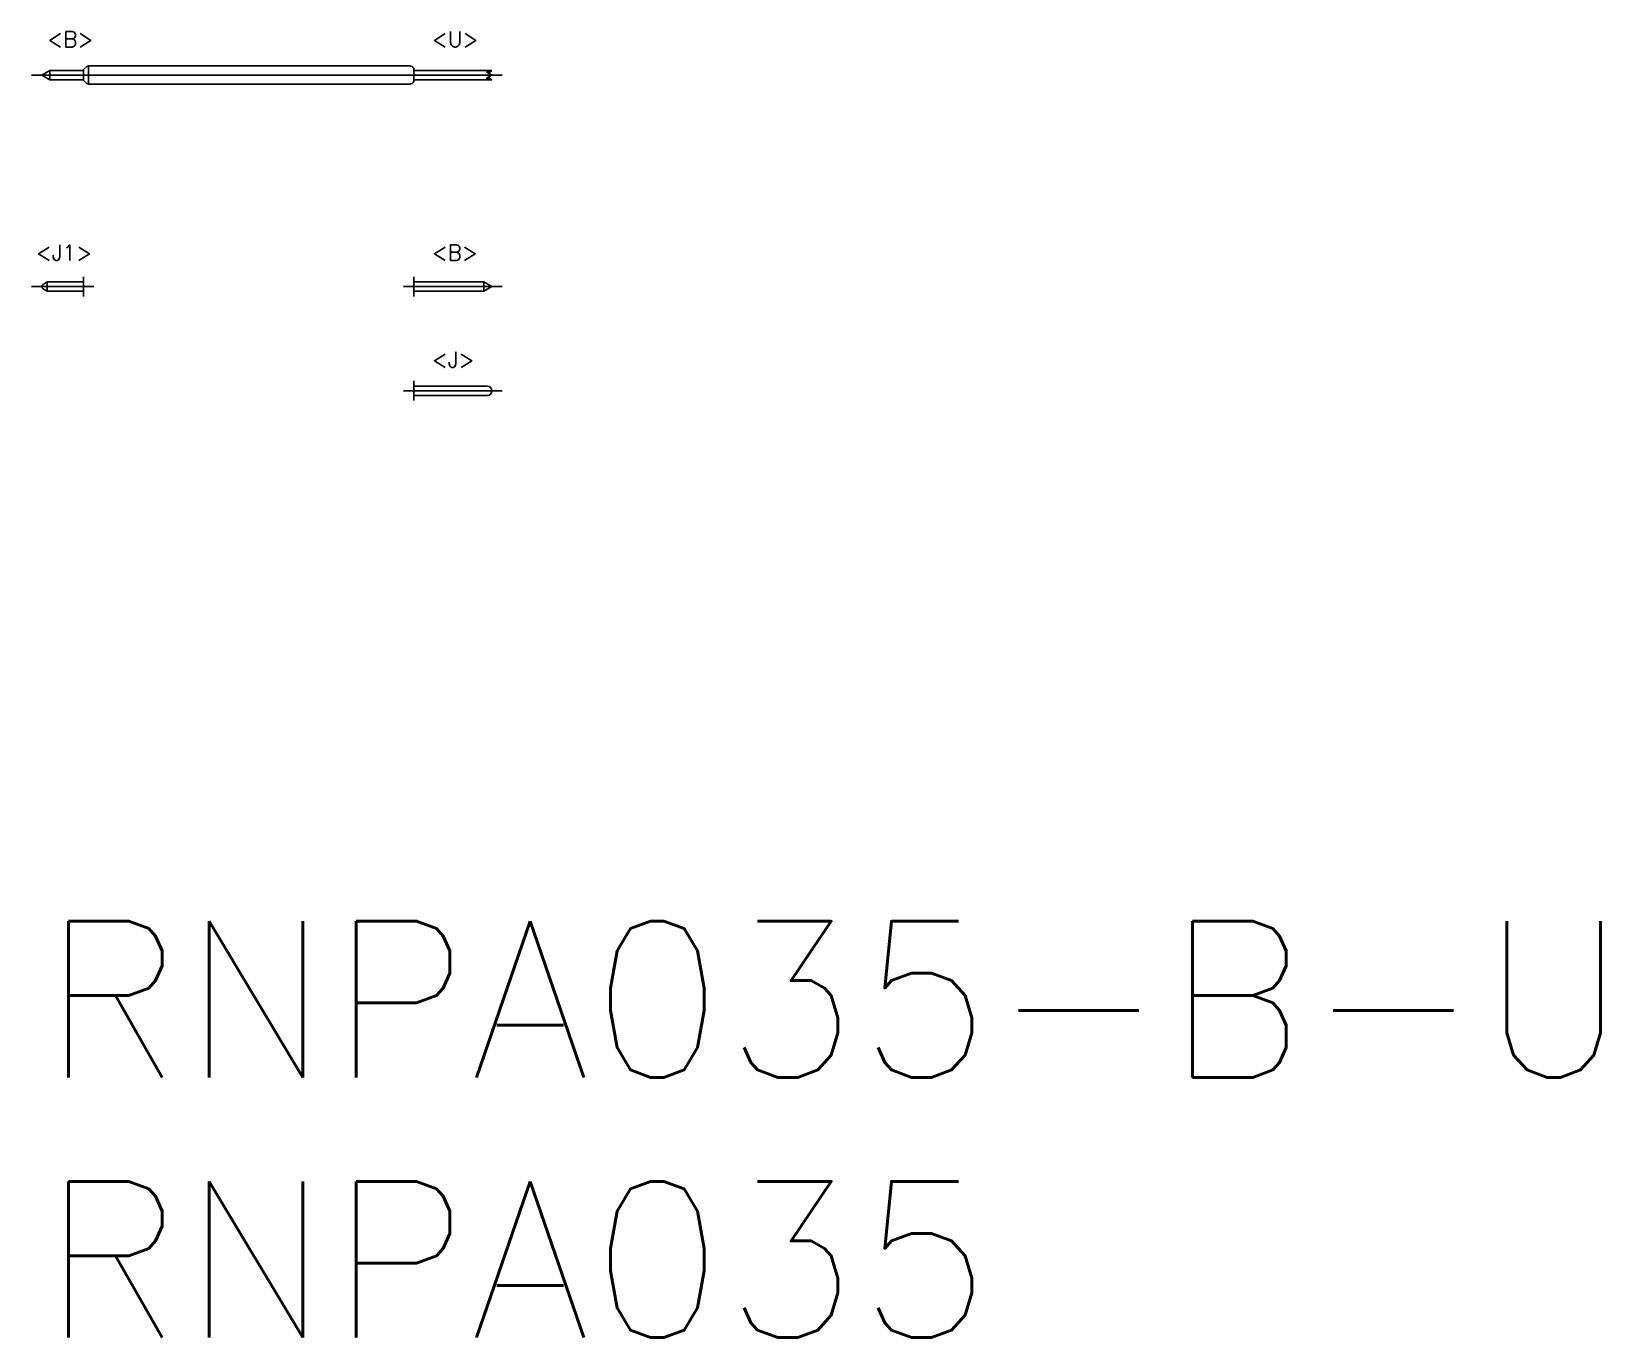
# Model space of a CAD drawing. Extents: x -0.2 to 30, y -8 to 17.1.
import ezdxf

# ---------------------------------------------------------------- set-up
doc = ezdxf.new("R2010")
doc.units = 0
doc.header["$LTSCALE"] = 0.5
doc.linetypes.add('CENTER', pattern=[50.8, 31.75, -6.35, 6.35, -6.35])
for name, color, linetype in [('MSM_CENTER', 1, 'CENTER'), ('MSM_CONTINUOUS', 7, 'CONTINUOUS'), ('MSM_PART_NUMBER', 7, 'CONTINUOUS')]:
    doc.layers.add(name, color=color, linetype=linetype)
doc.styles.get("Standard").update_dxf_attribs({"font": 'txt.shx', "height": 0.3, "bigfont": 'bigfont.shx'})

# ---------------------------------------------------------------- blocks, each defined once
blk = doc.blocks.new('*U13')
at = {"layer": 'MSM_PART_NUMBER'}
blk.add_text('RNPA035-B-U', height=3, dxfattribs=at).set_placement((0, -3))
blk = doc.blocks.new('*U14')
at = {"layer": 'MSM_PART_NUMBER'}
blk.add_text('RNPA035', height=3, dxfattribs=at).set_placement((0, -8))
blk = doc.blocks.new('*U16')
at = {"layer": 'MSM_PART_NUMBER'}
blk.add_text('<J1>', height=0.3, dxfattribs=at).set_placement((-0.114, 12.693))
blk = doc.blocks.new('*U17')
at = {"layer": 'MSM_PART_NUMBER'}
blk.add_text('<B>', height=0.3, dxfattribs=at).set_placement((0.105, 16.793))
blk = doc.blocks.new('*U18')
at = {"layer": 'MSM_PART_NUMBER'}
blk.add_text('<B>', height=0.3, dxfattribs=at).set_placement((7.493, 12.693))
blk = doc.blocks.new('*U19')
at = {"layer": 'MSM_PART_NUMBER'}
blk.add_text('<U>', height=0.3, dxfattribs=at).set_placement((7.493, 16.793))
blk = doc.blocks.new('*U20')
at = {"layer": 'MSM_PART_NUMBER'}
blk.add_text('<J>', height=0.3, dxfattribs=at).set_placement((7.493, 10.638))

msp = doc.modelspace()

# ---------------------------------------------------------------- linework, layer by layer
at = {"layer": 'MSM_CENTER'}
for p, q in [((-0.2, 16.255), (8.85, 16.255)), ((-0.2, 12.19), (1, 12.19)), ((6.95, 12.19), (8.85, 12.19)), ((6.95, 10.19), (8.85, 10.19))]:
    msp.add_line(p, q, dxfattribs=at)
at = {"layer": 'MSM_CONTINUOUS'}
for p, q in [((0, 16.255), (0.156, 16.345)), ((0.156, 16.345), (0.8, 16.345)), ((0.156, 16.345), (0.156, 16.165)), ((0.8, 16.361), (0.868, 16.418)), ((0.8, 16.148), (0.8, 16.361)), ((0.9, 16.43), (7.07, 16.43)), ((0.9, 16.08), (0.9, 16.43)), ((7.15, 16.128), (7.15, 16.381)), ((7.15, 16.345), (8.65, 16.345)), ((8.65, 16.345), (8.544, 16.316)), ((8.65, 16.255), (8.544, 16.316)), ((8.65, 16.345), (8.587, 16.291)), ((0, 16.255), (0.156, 16.165)), ((0.156, 16.165), (0.8, 16.165)), ((0.8, 16.148), (0.868, 16.091)), ((0.9, 16.08), (7.07, 16.08)), ((7.15, 16.165), (8.65, 16.165)), ((8.65, 16.255), (8.544, 16.193)), ((8.65, 16.165), (8.544, 16.193)), ((8.65, 16.165), (8.587, 16.218)), ((0.8, 12), (0.8, 12.38)), ((7.15, 12), (7.15, 12.38)), ((0.025, 12.233), (0.106, 12.28)), ((0.025, 12.147), (0.106, 12.1)), ((0.106, 12.28), (0.106, 12.1)), ((0.106, 12.28), (0.8, 12.28)), ((0.106, 12.1), (0.8, 12.1)), ((7.15, 12.28), (8.494, 12.28)), ((7.15, 12.1), (8.494, 12.1)), ((8.65, 12.19), (8.494, 12.28)), ((8.494, 12.28), (8.494, 12.1)), ((8.65, 12.19), (8.494, 12.1)), ((7.15, 10), (7.15, 10.38)), ((7.15, 10.28), (8.56, 10.28)), ((7.15, 10.1), (8.56, 10.1))]:
    msp.add_line(p, q, dxfattribs=at)
for centre, radius, start, end in [((0.9, 16.38), 0.05, 90, 130), ((7.07, 16.34), 0.09, 27.266, 90), ((0.9, 16.13), 0.05, 230, 270), ((7.07, 16.17), 0.09, 270, 332.734), ((0.05, 12.19), 0.05, 120, 240), ((8.56, 10.19), 0.09, 270, 90)]:
    msp.add_arc(centre, radius, start, end, dxfattribs=at)

# ---------------------------------------------------------------- block references
for name in ['*U17', '*U19', '*U16', '*U18', '*U20', '*U13', '*U14']:
    msp.add_blockref(name, (0, 0), dxfattribs=at)

doc.saveas('drawing.dxf')
